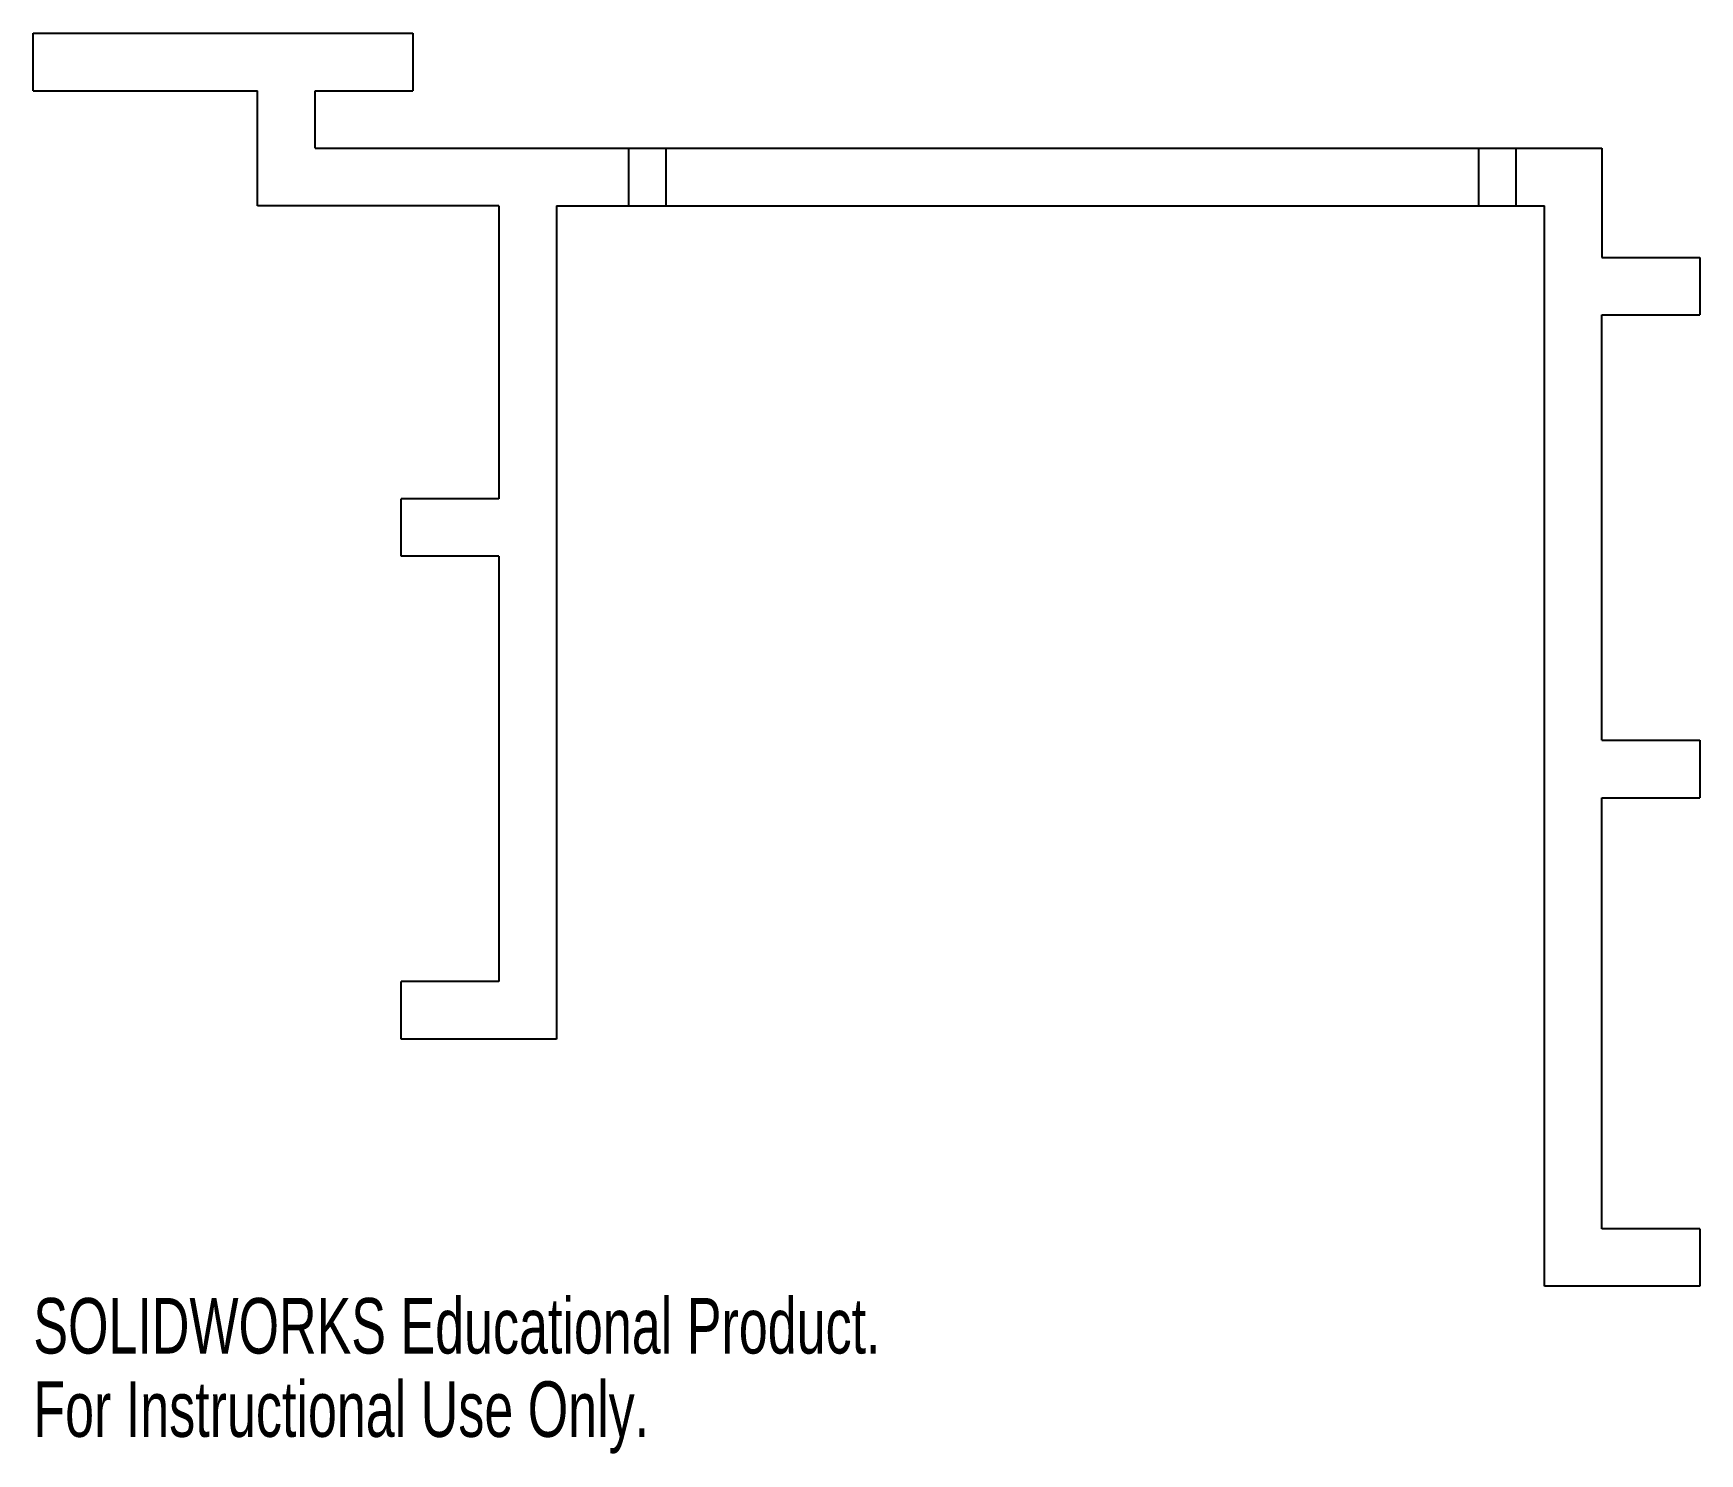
# Model space of a CAD drawing. Header units: millimetres. Extents: x 146 to 291, y 87 to 211.
import ezdxf

# ---------------------------------------------------------------- set-up
doc = ezdxf.new("R2010")
doc.units = ezdxf.units.MM
doc.styles.add('SLDTEXTSTYLE0', font='TXT', dxfattribs={"width": 0.7})

msp = doc.modelspace()

# ---------------------------------------------------------------- linework, layer by layer
at = {"color": 7, "linetype": 'Continuous', "lineweight": 25}
for p, q in [((146.35, 210.96), (179.35, 210.96)), ((146.35, 205.96), (146.35, 210.96)), ((179.35, 210.96), (179.35, 205.96)), ((146.35, 205.96), (165.85, 205.96)), ((165.85, 195.96), (165.85, 205.96)), ((170.85, 200.96), (170.85, 205.96)), ((170.85, 205.96), (179.35, 205.96)), ((170.85, 200.96), (282.78, 200.96)), ((198.13, 195.96), (198.13, 200.96)), ((201.36, 200.96), (201.36, 195.96)), ((272.06, 195.96), (272.06, 200.96)), ((275.28, 200.96), (275.28, 195.96)), ((282.78, 200.96), (282.78, 191.46)), ((186.85, 195.96), (165.85, 195.96)), ((186.85, 195.96), (186.85, 170.46)), ((191.85, 195.96), (191.85, 123.46)), ((191.85, 195.96), (277.78, 195.96)), ((277.78, 101.96), (277.78, 195.96)), ((282.78, 191.46), (291.28, 191.46)), ((291.28, 191.46), (291.28, 186.46)), ((282.78, 149.46), (282.78, 186.46)), ((282.78, 186.46), (291.28, 186.46)), ((186.85, 170.46), (178.35, 170.46)), ((178.35, 165.46), (178.35, 170.46)), ((186.85, 165.46), (178.35, 165.46)), ((186.85, 165.46), (186.85, 128.46)), ((282.78, 149.46), (291.28, 149.46)), ((291.28, 149.46), (291.28, 144.46)), ((282.78, 106.96), (282.78, 144.46)), ((282.78, 144.46), (291.28, 144.46)), ((186.85, 128.46), (178.35, 128.46)), ((178.35, 123.46), (178.35, 128.46)), ((191.85, 123.46), (178.35, 123.46)), ((291.28, 106.96), (282.78, 106.96)), ((291.28, 106.96), (291.28, 101.96)), ((291.28, 101.96), (277.78, 101.96))]:
    msp.add_line(p, q, dxfattribs=at)

# ---------------------------------------------------------------- texts
at = {"color": 7, "linetype": 'Continuous', "char_height": 4.8336, "attachment_point": 1, "style": 'SLDTEXTSTYLE0'}
for s, insert in [('SOLIDWORKS Educational Product.', (146.35, 100.94)), ('For Instructional Use Only.', (146.35, 93.69))]:
    msp.add_mtext(s, dxfattribs=dict(at, insert=insert))

doc.saveas('drawing.dxf')
